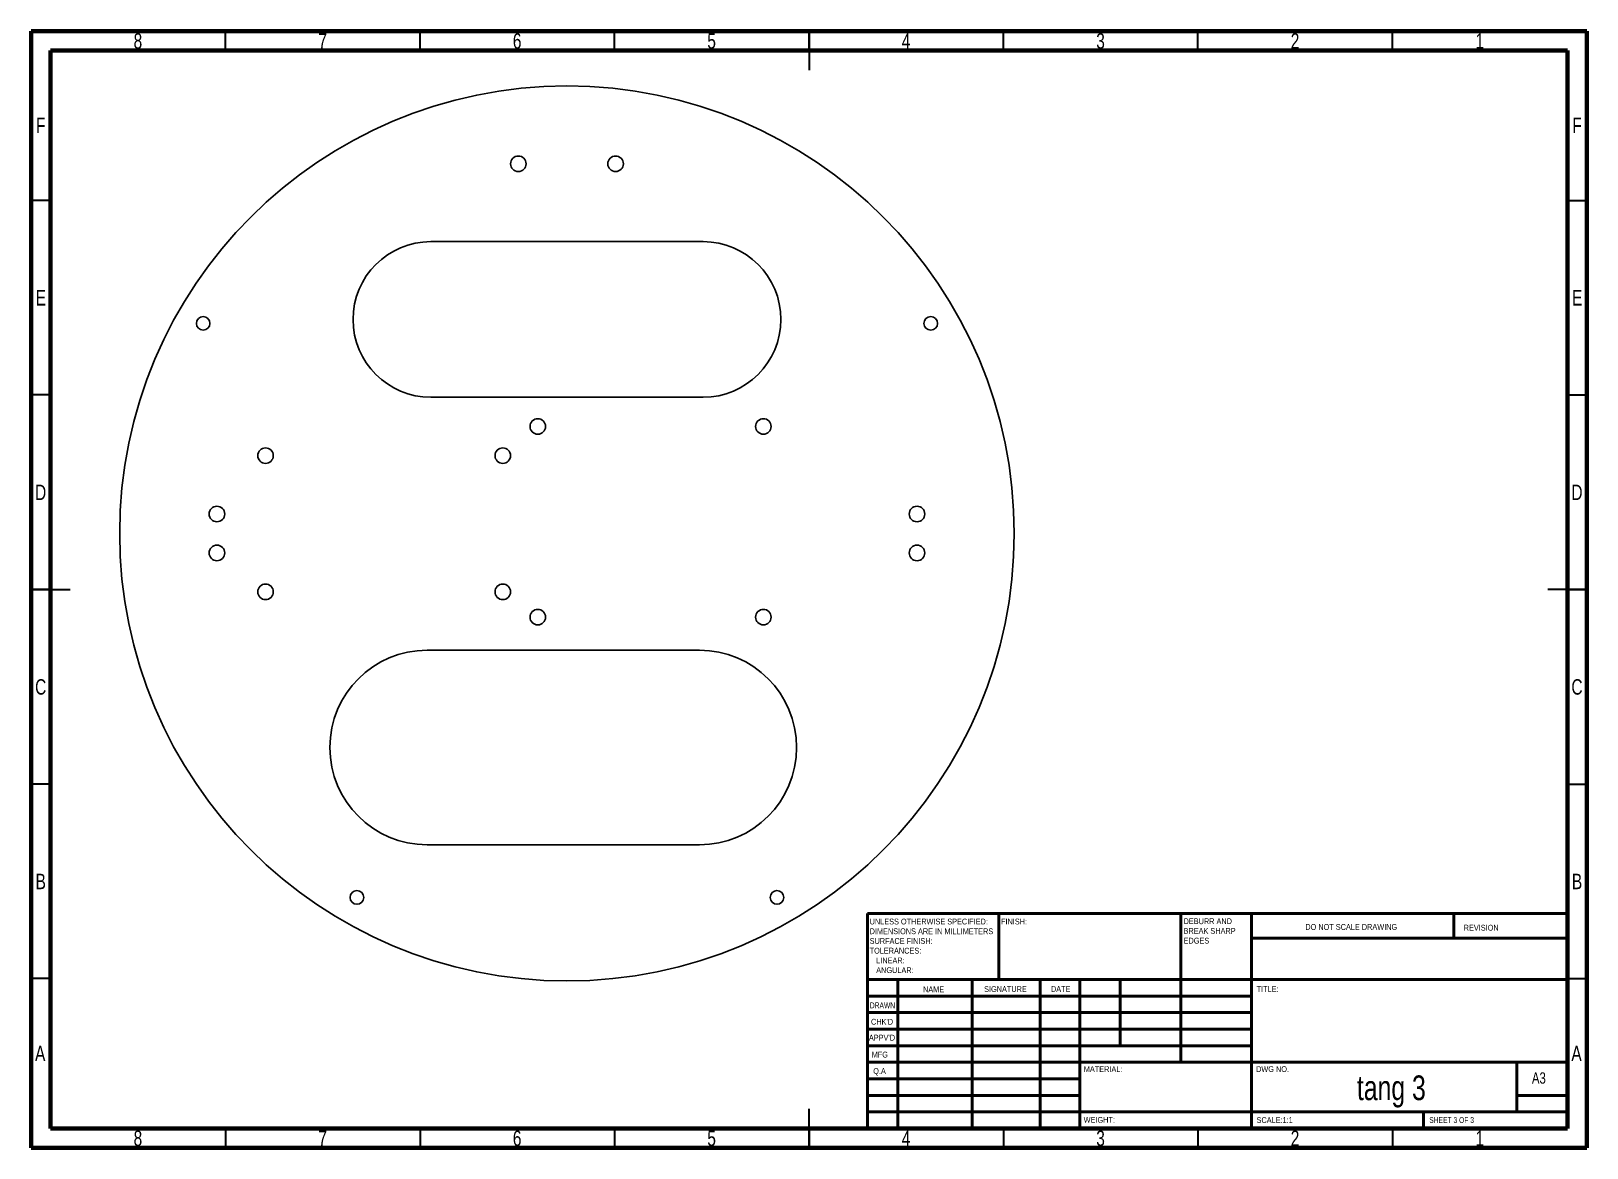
# Model space of a CAD drawing. Header units: millimetres. Extents: x 15 to 415, y 5 to 292.
import ezdxf

# ---------------------------------------------------------------- set-up
doc = ezdxf.new("R2010")
doc.units = ezdxf.units.MM
doc.styles.add('SLDTEXTSTYLE0', font='TXT', dxfattribs={"width": 0.75})
doc.styles.add('SLDTEXTSTYLE1', font='TXT', dxfattribs={"width": 0.686449})
doc.styles.add('SLDTEXTSTYLE2', font='TXT', dxfattribs={"width": 0.6875})

# ---------------------------------------------------------------- blocks, each defined once
blk = doc.blocks.new('SW_NOTE_0')
at = {"color": 0, "linetype": 'Continuous', "lineweight": 0, "char_height": 1.5, "attachment_point": 1, "style": 'SLDTEXTSTYLE0'}
for s, insert in [('UNLESS OTHERWISE SPECIFIED:', (0, 1.93)), ('SURFACE FINISH:', (0, -3.07)), ('DIMENSIONS ARE IN MILLIMETERS', (0, -0.57)), ('TOLERANCES:', (0, -5.57)), ('ANGULAR:', (1.69, -10.57)), ('LINEAR:', (1.69, -8.07))]:
    blk.add_mtext(s, dxfattribs=dict(at, insert=insert))
blk = doc.blocks.new('SW_NOTE_0_1')
at = {"color": 0, "linetype": 'Continuous', "lineweight": 0, "char_height": 1.5, "attachment_point": 1, "style": 'SLDTEXTSTYLE0'}
for s, insert in [('DEBURR AND', (0, 1.93)), ('BREAK SHARP', (0, -0.57)), ('EDGES', (0, -3.07))]:
    blk.add_mtext(s, dxfattribs=dict(at, insert=insert))

msp = doc.modelspace()

# ---------------------------------------------------------------- linework, layer by layer
at = {"color": 7, "linetype": 'Continuous', "lineweight": 70}
for p, q in [((15, 5), (15, 292)), ((15, 292), (415, 292)), ((415, 292), (415, 5)), ((20, 10), (20, 287)), ((20, 287), (410, 287)), ((410, 287), (410, 10)), ((410, 10), (20, 10)), ((415, 5), (15, 5))]:
    msp.add_line(p, q, dxfattribs=at)
at = {"color": 7, "linetype": 'Continuous', "lineweight": 35}
for p, q in [((65, 287), (65, 292)), ((115, 287), (115, 292)), ((165, 287), (165, 292)), ((215, 292), (215, 282)), ((215, 287), (215, 292)), ((265, 287), (265, 292)), ((315, 287), (315, 292)), ((365, 287), (365, 292)), ((20, 248.5), (15, 248.5)), ((410, 248.5), (415, 248.5)), ((20, 198.5), (15, 198.5)), ((410, 198.5), (415, 198.5)), ((15, 148.5), (25, 148.5)), ((20, 148.5), (15, 148.5)), ((415, 148.5), (405, 148.5)), ((410, 148.5), (415, 148.5)), ((20, 98.5), (15, 98.5)), ((410, 98.5), (415, 98.5)), ((20, 48.5), (15, 48.5)), ((410, 48.5), (415, 48.5)), ((215, 5), (215, 15)), ((65, 10), (65, 5)), ((115, 10), (115, 5)), ((165, 10), (165, 5)), ((215, 10), (215, 5)), ((265, 10), (265, 5)), ((315, 10), (315, 5)), ((365, 10), (365, 5))]:
    msp.add_line(p, q, dxfattribs=at)
at = {"color": 7, "linetype": 'Continuous', "lineweight": 25}
for p, q in [((187.77, 237.9), (117.77, 237.9)), ((117.77, 197.9), (187.77, 197.9)), ((186.82, 132.9), (116.82, 132.9)), ((116.82, 82.9), (186.82, 82.9))]:
    msp.add_line(p, q, dxfattribs=at)
at = {"color": 7, "linetype": 'Continuous', "lineweight": 50}
for p, q in [((230, 65.25), (410, 65.25)), ((230, 65.25), (230, 10)), ((263.8, 48.25), (263.8, 65.25)), ((310.6, 65.25), (310.6, 27)), ((328.8, 65.25), (328.8, 10)), ((380.8, 58.88), (380.8, 65.25)), ((410, 58.88), (328.8, 58.88)), ((410, 48.25), (230, 48.25)), ((237.8, 48.25), (237.8, 10)), ((256.99, 48.25), (256.99, 10)), ((274.4, 48.25), (274.4, 10)), ((284.6, 10), (284.6, 48.25)), ((295, 31.25), (295, 48.25)), ((328.8, 44), (230, 44)), ((328.8, 39.75), (230, 39.75)), ((328.8, 35.5), (230, 35.5)), ((328.8, 31.25), (230, 31.25)), ((284.6, 27), (230, 27)), ((284.6, 27), (410, 27)), ((397, 14.25), (397, 27)), ((284.6, 22.75), (230, 22.75)), ((284.6, 18.5), (230, 18.5)), ((410, 18.5), (397, 18.5)), ((230, 14.25), (410, 14.25)), ((373, 10), (373, 14.25))]:
    msp.add_line(p, q, dxfattribs=at)
at = {"color": 7, "linetype": 'Continuous', "lineweight": 25}
for centre, radius in [((152.77, 162.9), 115), ((140.27, 257.9), 2), ((165.27, 257.9), 2), ((59.24, 216.9), 1.75), ((246.3, 216.9), 1.75), ((145.27, 190.4), 2), ((203.27, 190.4), 2), ((75.27, 182.9), 2), ((136.27, 182.9), 2), ((62.77, 167.9), 2), ((242.77, 167.9), 2), ((62.77, 157.9), 2), ((242.77, 157.9), 2), ((75.27, 147.9), 2), ((136.27, 147.9), 2), ((145.27, 141.4), 2), ((203.27, 141.4), 2), ((98.77, 69.37), 1.75), ((206.77, 69.37), 1.75)]:
    msp.add_circle(centre, radius, dxfattribs=at)
for centre, radius, start, end in [((117.77, 217.9), 20, 90, 270), ((187.77, 217.9), 20, 270, 90), ((116.82, 107.9), 25, 90, 270), ((186.82, 107.9), 25, 270, 90)]:
    msp.add_arc(centre, radius, start, end, dxfattribs=at)

# ---------------------------------------------------------------- block references
at = {"color": 7, "linetype": 'Continuous', "lineweight": 0}
for name, p in [('SW_NOTE_0_1', (311.31, 62.07)), ('SW_NOTE_0', (230.59, 61.99))]:
    msp.add_blockref(name, p, dxfattribs=at)

# ---------------------------------------------------------------- texts
for s, insert, char_height, attachment_point, style in [('8', (42.46, 291.45), 3.97, 2, 'SLDTEXTSTYLE0'), ('7', (89.96, 291.45), 3.97, 2, 'SLDTEXTSTYLE0'), ('6', (139.96, 291.45), 3.97, 2, 'SLDTEXTSTYLE0'), ('5', (189.96, 291.45), 3.97, 2, 'SLDTEXTSTYLE0'), ('4', (239.96, 291.45), 3.97, 2, 'SLDTEXTSTYLE0'), ('3', (289.96, 291.45), 3.97, 2, 'SLDTEXTSTYLE0'), ('2', (339.96, 291.45), 3.97, 2, 'SLDTEXTSTYLE0'), ('1', (387.46, 291.45), 3.97, 2, 'SLDTEXTSTYLE0'), ('F', (17.46, 269.76), 3.97, 2, 'SLDTEXTSTYLE0'), ('F', (412.46, 269.76), 3.97, 2, 'SLDTEXTSTYLE0'), ('E', (17.51, 225.45), 3.97, 2, 'SLDTEXTSTYLE0'), ('E', (412.51, 225.45), 3.97, 2, 'SLDTEXTSTYLE0'), ('D', (17.45, 175.45), 3.97, 2, 'SLDTEXTSTYLE0'), ('D', (412.45, 175.45), 3.97, 2, 'SLDTEXTSTYLE0'), ('C', (17.46, 125.45), 3.97, 2, 'SLDTEXTSTYLE0'), ('C', (412.46, 125.45), 3.97, 2, 'SLDTEXTSTYLE0'), ('B', (17.47, 75.45), 3.97, 2, 'SLDTEXTSTYLE0'), ('B', (412.47, 75.45), 3.97, 2, 'SLDTEXTSTYLE0'), ('FINISH:', (264.37, 63.92), 1.5, 1, 'SLDTEXTSTYLE0'), ('DO NOT SCALE DRAWING', (342.61, 62.53), 1.5, 1, 'SLDTEXTSTYLE0'), ('REVISION', (383.33, 62.33), 1.5, 1, 'SLDTEXTSTYLE0'), ('NAME', (244.32, 46.5), 1.5, 1, 'SLDTEXTSTYLE0'), ('SIGNATURE', (260.03, 46.56), 1.5, 1, 'SLDTEXTSTYLE0'), ('DATE', (277.21, 46.58), 1.5, 1, 'SLDTEXTSTYLE0'), ('TITLE:', (330.09, 46.58), 1.5, 1, 'SLDTEXTSTYLE0'), ('DRAWN', (230.64, 42.38), 1.5, 1, 'SLDTEXTSTYLE1'), ("CHK'D", (230.94, 38.16), 1.5, 1, 'SLDTEXTSTYLE0'), ("APPV'D", (230.4, 34.07), 1.5, 1, 'SLDTEXTSTYLE0'), ('A', (17.34, 31.26), 3.97, 2, 'SLDTEXTSTYLE0'), ('MFG', (231.12, 29.72), 1.5, 1, 'SLDTEXTSTYLE0'), ('A', (412.34, 31.26), 3.97, 2, 'SLDTEXTSTYLE0'), ('Q.A', (231.51, 25.5), 1.5, 1, 'SLDTEXTSTYLE0'), ('MATERIAL:', (285.65, 25.99), 1.5, 1, 'SLDTEXTSTYLE0'), ('DWG NO.', (329.95, 25.99), 1.5, 1, 'SLDTEXTSTYLE0'), ('A3', (400.87, 24.41), 2.91, 1, 'SLDTEXTSTYLE0'), ('tang 3', (364.73, 23.61), 6.35, 2, 'SLDTEXTSTYLE0'), ('WEIGHT:', (285.62, 12.95), 1.499, 1, 'SLDTEXTSTYLE0'), ('SCALE:1:1', (330.07, 12.9), 1.5, 1, 'SLDTEXTSTYLE0'), ('SHEET 3 OF 3', (374.48, 12.9), 1.5, 1, 'SLDTEXTSTYLE2'), ('8', (42.46, 9.45), 3.97, 2, 'SLDTEXTSTYLE0'), ('7', (89.96, 9.45), 3.97, 2, 'SLDTEXTSTYLE0'), ('6', (139.96, 9.45), 3.97, 2, 'SLDTEXTSTYLE0'), ('5', (189.96, 9.45), 3.97, 2, 'SLDTEXTSTYLE0'), ('4', (239.96, 9.45), 3.97, 2, 'SLDTEXTSTYLE0'), ('3', (289.96, 9.45), 3.97, 2, 'SLDTEXTSTYLE0'), ('2', (339.96, 9.45), 3.97, 2, 'SLDTEXTSTYLE0'), ('1', (387.46, 9.45), 3.97, 2, 'SLDTEXTSTYLE0')]:
    msp.add_mtext(s, dxfattribs=dict(at, insert=insert, char_height=char_height, attachment_point=attachment_point, style=style))

doc.saveas('drawing.dxf')
